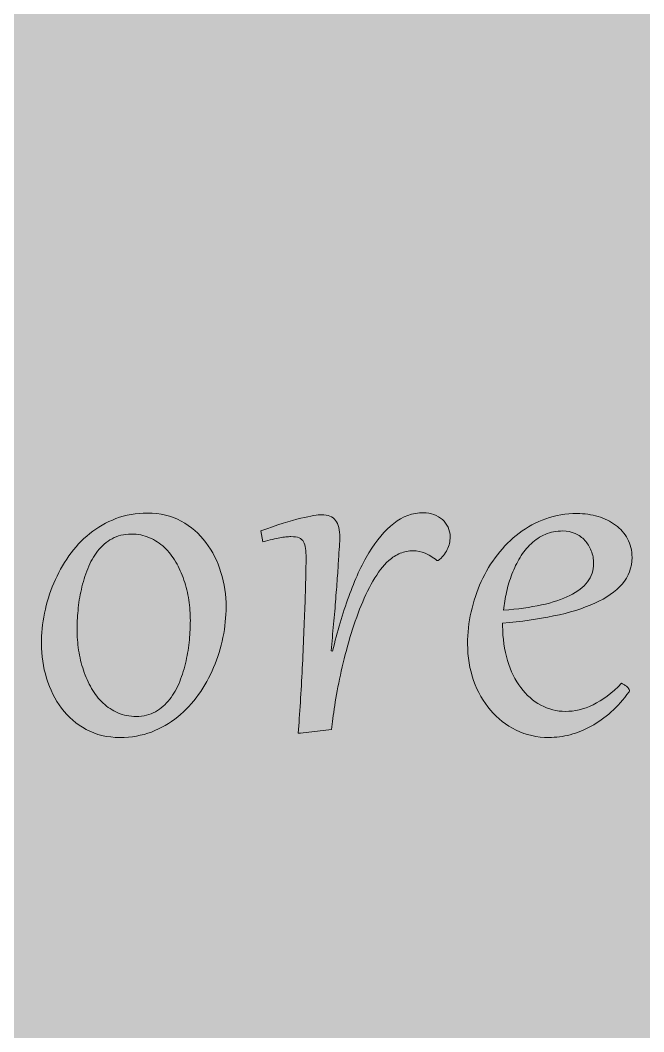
# Model space of a CAD drawing. Extents: x -4214 to -1795, y -2227 to -856.
# Drawn here: x -3522.3 to -3438.1, y -1678.1 to -1541.4 of the extents above; entities that cross this region are included whole.
import ezdxf

# ---------------------------------------------------------------- set-up
doc = ezdxf.new("R2010")
doc.units = 0
doc.header["$MEASUREMENT"] = 0
doc.layers.add('Layer 1', color=7, linetype='Continuous')

# ---------------------------------------------------------------- blocks, each defined once
blk = doc.blocks.new('block 14')
at = {"layer": 'Layer 1', "true_color": 0x2a3f49}
h = blk.add_hatch(color=149, dxfattribs=at)
h.dxf.hatch_style = 2
edge = h.paths.add_edge_path()
edge.add_spline(control_points=[(-3519.48, -1625.7), (-3519.48, -1624.34), (-3519.34, -1622.97), (-3519.06, -1621.57), (-3518.77, -1620.18), (-3518.36, -1618.83), (-3517.81, -1617.51), (-3517.26, -1616.21), (-3516.58, -1614.98), (-3515.76, -1613.83), (-3514.95, -1612.68), (-3514.02, -1611.68), (-3512.95, -1610.82), (-3511.89, -1609.96), (-3510.71, -1609.28), (-3509.41, -1608.79), (-3508.11, -1608.29), (-3506.69, -1608.04), (-3505.16, -1608.04), (-3503.44, -1608.04), (-3501.92, -1608.4), (-3500.6, -1609.13), (-3499.28, -1609.86), (-3498.16, -1610.81), (-3497.27, -1612), (-3496.36, -1613.19), (-3495.68, -1614.54), (-3495.22, -1616.06), (-3494.76, -1617.57), (-3494.53, -1619.12), (-3494.53, -1620.71), (-3494.53, -1622.07), (-3494.67, -1623.44), (-3494.95, -1624.84), (-3495.23, -1626.23), (-3495.65, -1627.59), (-3496.21, -1628.9), (-3496.76, -1630.2), (-3497.45, -1631.43), (-3498.26, -1632.58), (-3499.08, -1633.73), (-3500.01, -1634.73), (-3501.07, -1635.59), (-3502.13, -1636.45), (-3503.31, -1637.13), (-3504.62, -1637.63), (-3505.92, -1638.12), (-3507.33, -1638.37), (-3508.86, -1638.37), (-3510.58, -1638.37), (-3512.11, -1638.01), (-3513.43, -1637.28), (-3514.75, -1636.56), (-3515.86, -1635.6), (-3516.75, -1634.41), (-3517.64, -1633.22), (-3518.32, -1631.87), (-3518.78, -1630.35), (-3519.25, -1628.84), (-3519.48, -1627.29), (-3519.48, -1625.7)], knot_values=[0, 0, 0, 0, 1, 1, 1, 2, 2, 2, 3, 3, 3, 4, 4, 4, 5, 5, 5, 6, 6, 6, 7, 7, 7, 8, 8, 8, 9, 9, 9, 10, 10, 10, 11, 11, 11, 12, 12, 12, 13, 13, 13, 14, 14, 14, 15, 15, 15, 16, 16, 16, 17, 17, 17, 18, 18, 18, 19, 19, 19, 20, 20, 20, 20], degree=3, periodic=1)
edge = h.paths.add_edge_path()
edge.add_spline(control_points=[(-3514.67, -1623.79), (-3514.67, -1624.7), (-3514.59, -1625.63), (-3514.45, -1626.57), (-3514.31, -1627.51), (-3514.09, -1628.41), (-3513.8, -1629.28), (-3513.5, -1630.16), (-3513.14, -1630.97), (-3512.7, -1631.73), (-3512.27, -1632.49), (-3511.75, -1633.16), (-3511.15, -1633.72), (-3510.55, -1634.28), (-3509.88, -1634.72), (-3509.14, -1635.04), (-3508.39, -1635.37), (-3507.57, -1635.53), (-3506.67, -1635.53), (-3505.69, -1635.53), (-3504.83, -1635.32), (-3504.08, -1634.9), (-3503.34, -1634.47), (-3502.69, -1633.91), (-3502.15, -1633.21), (-3501.6, -1632.52), (-3501.15, -1631.72), (-3500.8, -1630.82), (-3500.45, -1629.92), (-3500.16, -1628.99), (-3499.94, -1628.03), (-3499.73, -1627.07), (-3499.58, -1626.12), (-3499.49, -1625.18), (-3499.4, -1624.24), (-3499.36, -1623.37), (-3499.36, -1622.58), (-3499.36, -1621.66), (-3499.43, -1620.72), (-3499.57, -1619.79), (-3499.71, -1618.86), (-3499.93, -1617.96), (-3500.22, -1617.09), (-3500.52, -1616.22), (-3500.89, -1615.42), (-3501.32, -1614.66), (-3501.76, -1613.9), (-3502.28, -1613.24), (-3502.87, -1612.68), (-3503.47, -1612.12), (-3504.14, -1611.68), (-3504.89, -1611.37), (-3505.63, -1611.04), (-3506.46, -1610.88), (-3507.35, -1610.88), (-3508.33, -1610.88), (-3509.2, -1611.09), (-3509.94, -1611.5), (-3510.69, -1611.92), (-3511.33, -1612.48), (-3511.88, -1613.18), (-3512.42, -1613.87), (-3512.87, -1614.67), (-3513.22, -1615.57), (-3513.58, -1616.47), (-3513.87, -1617.4), (-3514.08, -1618.35), (-3514.3, -1619.31), (-3514.45, -1620.25), (-3514.53, -1621.2), (-3514.62, -1622.15), (-3514.67, -1623.01), (-3514.67, -1623.79)], knot_values=[0, 0, 0, 0, 1, 1, 1, 2, 2, 2, 3, 3, 3, 4, 4, 4, 5, 5, 5, 6, 6, 6, 7, 7, 7, 8, 8, 8, 9, 9, 9, 10, 10, 10, 11, 11, 11, 12, 12, 12, 13, 13, 13, 14, 14, 14, 15, 15, 15, 16, 16, 16, 17, 17, 17, 18, 18, 18, 19, 19, 19, 20, 20, 20, 21, 21, 21, 22, 22, 22, 23, 23, 23, 24, 24, 24, 24], degree=3, periodic=1)
h = blk.add_hatch(color=149, dxfattribs=at)
h.dxf.hatch_style = 2
edge = h.paths.add_edge_path()
edge.add_spline(control_points=[(-3484.48, -1637.8), (-3484.48, -1637.8), (-3484.8, -1637.78), (-3484.8, -1637.78), (-3484.69, -1636.51), (-3484.59, -1635.12), (-3484.5, -1633.62), (-3484.41, -1632.11), (-3484.32, -1630.59), (-3484.24, -1629.03), (-3484.16, -1627.48), (-3484.09, -1625.95), (-3484.03, -1624.42), (-3483.97, -1622.9), (-3483.91, -1621.48), (-3483.86, -1620.16), (-3483.82, -1618.83), (-3483.79, -1617.65), (-3483.76, -1616.6), (-3483.74, -1615.55), (-3483.73, -1614.72), (-3483.73, -1614.12), (-3483.73, -1613.62), (-3483.75, -1613.2), (-3483.8, -1612.83), (-3483.84, -1612.47), (-3483.93, -1612.17), (-3484.07, -1611.93), (-3484.21, -1611.68), (-3484.41, -1611.51), (-3484.68, -1611.39), (-3484.95, -1611.28), (-3485.31, -1611.22), (-3485.77, -1611.22), (-3486, -1611.22), (-3486.23, -1611.24), (-3486.47, -1611.26), (-3486.72, -1611.29), (-3486.99, -1611.33), (-3487.28, -1611.38), (-3487.57, -1611.44), (-3487.91, -1611.51), (-3488.28, -1611.6), (-3488.65, -1611.68), (-3489.07, -1611.79), (-3489.56, -1611.91), (-3489.56, -1611.91), (-3489.86, -1610.46), (-3489.86, -1610.46), (-3487.63, -1609.65), (-3485.82, -1609.08), (-3484.44, -1608.75), (-3483.06, -1608.43), (-3482.12, -1608.26), (-3481.64, -1608.26), (-3480.75, -1608.26), (-3480.12, -1608.52), (-3479.74, -1609.04), (-3479.35, -1609.55), (-3479.16, -1610.32), (-3479.16, -1611.35), (-3479.16, -1611.44), (-3479.18, -1611.71), (-3479.2, -1612.17), (-3479.23, -1612.63), (-3479.27, -1613.22), (-3479.32, -1613.95), (-3479.36, -1614.68), (-3479.42, -1615.53), (-3479.48, -1616.5), (-3479.55, -1617.46), (-3479.63, -1618.5), (-3479.72, -1619.61), (-3479.8, -1620.72), (-3479.9, -1621.87), (-3480.01, -1623.07), (-3480.12, -1624.28), (-3480.23, -1625.48), (-3480.35, -1626.67), (-3480.35, -1626.67), (-3480.15, -1626.69), (-3480.15, -1626.69), (-3479.51, -1624.06), (-3478.78, -1621.61), (-3477.96, -1619.33), (-3477.15, -1617.05), (-3476.24, -1615.08), (-3475.23, -1613.4), (-3474.21, -1611.72), (-3473.1, -1610.4), (-3471.88, -1609.44), (-3470.67, -1608.48), (-3469.33, -1608), (-3467.89, -1608), (-3467.38, -1608), (-3466.9, -1608.08), (-3466.45, -1608.24), (-3466.01, -1608.4), (-3465.63, -1608.63), (-3465.31, -1608.92), (-3464.99, -1609.21), (-3464.73, -1609.55), (-3464.54, -1609.94), (-3464.36, -1610.34), (-3464.26, -1610.77), (-3464.26, -1611.24), (-3464.26, -1611.85), (-3464.39, -1612.43), (-3464.65, -1612.98), (-3464.92, -1613.54), (-3465.33, -1614.03), (-3465.89, -1614.46), (-3465.89, -1614.46), (-3466.05, -1614.46), (-3466.05, -1614.46), (-3466.62, -1614), (-3467.15, -1613.65), (-3467.66, -1613.45), (-3468.16, -1613.24), (-3468.69, -1613.14), (-3469.26, -1613.14), (-3469.86, -1613.14), (-3470.44, -1613.25), (-3471.01, -1613.48), (-3471.57, -1613.71), (-3472.09, -1614.03), (-3472.56, -1614.46), (-3473.32, -1615.16), (-3474.03, -1616.09), (-3474.69, -1617.23), (-3475.35, -1618.38), (-3475.95, -1619.65), (-3476.49, -1621.05), (-3477.04, -1622.44), (-3477.53, -1623.91), (-3477.96, -1625.45), (-3478.4, -1626.99), (-3478.78, -1628.49), (-3479.09, -1629.94), (-3479.41, -1631.4), (-3479.66, -1632.77), (-3479.86, -1634.05), (-3480.05, -1635.33), (-3480.19, -1636.41), (-3480.27, -1637.28), (-3480.27, -1637.28), (-3484.48, -1637.8), (-3484.48, -1637.8)], knot_values=[0, 0, 0, 0, 1, 1, 1, 2, 2, 2, 3, 3, 3, 4, 4, 4, 5, 5, 5, 6, 6, 6, 7, 7, 7, 8, 8, 8, 9, 9, 9, 10, 10, 10, 11, 11, 11, 12, 12, 12, 13, 13, 13, 14, 14, 14, 15, 15, 15, 16, 16, 16, 17, 17, 17, 18, 18, 18, 19, 19, 19, 20, 20, 20, 21, 21, 21, 22, 22, 22, 23, 23, 23, 24, 24, 24, 25, 25, 25, 26, 26, 26, 27, 27, 27, 28, 28, 28, 29, 29, 29, 30, 30, 30, 31, 31, 31, 32, 32, 32, 33, 33, 33, 34, 34, 34, 35, 35, 35, 36, 36, 36, 37, 37, 37, 38, 38, 38, 39, 39, 39, 40, 40, 40, 41, 41, 41, 42, 42, 42, 43, 43, 43, 44, 44, 44, 45, 45, 45, 46, 46, 46, 47, 47, 47, 48, 48, 48, 49, 49, 49, 49], degree=3, periodic=1)
h = blk.add_hatch(color=149, dxfattribs=at)
h.dxf.hatch_style = 2
edge = h.paths.add_edge_path()
edge.add_spline(control_points=[(-3441.1, -1631.04), (-3441.02, -1631.08), (-3440.92, -1631.14), (-3440.79, -1631.21), (-3440.66, -1631.28), (-3440.55, -1631.36), (-3440.44, -1631.45), (-3440.33, -1631.54), (-3440.24, -1631.63), (-3440.15, -1631.73), (-3440.07, -1631.83), (-3440.03, -1631.93), (-3440.03, -1632.02), (-3440.03, -1632.08), (-3440.05, -1632.13), (-3440.1, -1632.19), (-3440.85, -1633.23), (-3441.66, -1634.14), (-3442.52, -1634.92), (-3443.39, -1635.69), (-3444.29, -1636.33), (-3445.22, -1636.85), (-3446.15, -1637.36), (-3447.1, -1637.75), (-3448.07, -1638), (-3449.04, -1638.24), (-3449.99, -1638.37), (-3450.93, -1638.37), (-3452.54, -1638.37), (-3454.02, -1638.04), (-3455.36, -1637.38), (-3456.7, -1636.72), (-3457.86, -1635.82), (-3458.82, -1634.69), (-3459.79, -1633.54), (-3460.55, -1632.2), (-3461.09, -1630.67), (-3461.63, -1629.13), (-3461.91, -1627.48), (-3461.91, -1625.72), (-3461.91, -1624.29), (-3461.75, -1622.85), (-3461.43, -1621.41), (-3461.12, -1619.98), (-3460.66, -1618.6), (-3460.06, -1617.3), (-3459.47, -1616), (-3458.74, -1614.79), (-3457.88, -1613.67), (-3457.02, -1612.55), (-3456.04, -1611.58), (-3454.95, -1610.75), (-3453.85, -1609.92), (-3452.65, -1609.28), (-3451.34, -1608.81), (-3450.03, -1608.33), (-3448.63, -1608.1), (-3447.12, -1608.1), (-3446.13, -1608.1), (-3445.18, -1608.24), (-3444.28, -1608.5), (-3443.38, -1608.77), (-3442.6, -1609.16), (-3441.92, -1609.66), (-3441.24, -1610.17), (-3440.7, -1610.79), (-3440.3, -1611.52), (-3439.89, -1612.26), (-3439.69, -1613.1), (-3439.69, -1614.04), (-3439.69, -1615.41), (-3440.14, -1616.61), (-3441.03, -1617.63), (-3441.92, -1618.65), (-3443.16, -1619.51), (-3444.73, -1620.22), (-3446.3, -1620.93), (-3448.15, -1621.51), (-3450.28, -1621.95), (-3452.4, -1622.38), (-3454.7, -1622.71), (-3457.17, -1622.92), (-3457.17, -1622.92), (-3457.17, -1623.26), (-3457.17, -1623.26), (-3457.17, -1624.98), (-3456.95, -1626.56), (-3456.52, -1627.98), (-3456.08, -1629.4), (-3455.48, -1630.62), (-3454.71, -1631.63), (-3453.95, -1632.65), (-3453.05, -1633.44), (-3452.02, -1634), (-3450.98, -1634.56), (-3449.87, -1634.85), (-3448.67, -1634.85), (-3447.47, -1634.85), (-3446.23, -1634.55), (-3444.96, -1633.95), (-3443.69, -1633.35), (-3442.4, -1632.38), (-3441.1, -1631.04)], knot_values=[0, 0, 0, 0, 1, 1, 1, 2, 2, 2, 3, 3, 3, 4, 4, 4, 5, 5, 5, 6, 6, 6, 7, 7, 7, 8, 8, 8, 9, 9, 9, 10, 10, 10, 11, 11, 11, 12, 12, 12, 13, 13, 13, 14, 14, 14, 15, 15, 15, 16, 16, 16, 17, 17, 17, 18, 18, 18, 19, 19, 19, 20, 20, 20, 21, 21, 21, 22, 22, 22, 23, 23, 23, 24, 24, 24, 25, 25, 25, 26, 26, 26, 27, 27, 27, 28, 28, 28, 29, 29, 29, 30, 30, 30, 31, 31, 31, 32, 32, 32, 33, 33, 33, 34, 34, 34, 34], degree=3, periodic=1)
edge = h.paths.add_edge_path()
edge.add_spline(control_points=[(-3444.89, -1614.87), (-3444.89, -1614.25), (-3444.99, -1613.67), (-3445.2, -1613.14), (-3445.41, -1612.6), (-3445.7, -1612.13), (-3446.07, -1611.73), (-3446.44, -1611.34), (-3446.87, -1611.03), (-3447.39, -1610.8), (-3447.9, -1610.57), (-3448.45, -1610.46), (-3449.04, -1610.46), (-3449.91, -1610.46), (-3450.7, -1610.61), (-3451.41, -1610.92), (-3452.12, -1611.23), (-3452.76, -1611.65), (-3453.32, -1612.18), (-3453.89, -1612.71), (-3454.39, -1613.33), (-3454.82, -1614.03), (-3455.25, -1614.73), (-3455.61, -1615.49), (-3455.91, -1616.28), (-3456.22, -1617.07), (-3456.46, -1617.88), (-3456.65, -1618.71), (-3456.84, -1619.55), (-3456.97, -1620.36), (-3457.05, -1621.15), (-3455.15, -1621.02), (-3453.44, -1620.79), (-3451.93, -1620.46), (-3450.42, -1620.13), (-3449.14, -1619.71), (-3448.1, -1619.19), (-3447.06, -1618.67), (-3446.26, -1618.05), (-3445.71, -1617.34), (-3445.16, -1616.62), (-3444.89, -1615.79), (-3444.89, -1614.87)], knot_values=[0, 0, 0, 0, 1, 1, 1, 2, 2, 2, 3, 3, 3, 4, 4, 4, 5, 5, 5, 6, 6, 6, 7, 7, 7, 8, 8, 8, 9, 9, 9, 10, 10, 10, 11, 11, 11, 12, 12, 12, 13, 13, 13, 14, 14, 14, 14], degree=3, periodic=1)
at = {"layer": 'Layer 1', "lineweight": 0}
for points, knots in [([(-3519.48, -1625.7), (-3519.48, -1624.34), (-3519.34, -1622.97), (-3519.06, -1621.57), (-3518.77, -1620.18), (-3518.36, -1618.83), (-3517.81, -1617.51), (-3517.26, -1616.21), (-3516.58, -1614.98), (-3515.76, -1613.83), (-3514.95, -1612.68), (-3514.02, -1611.68), (-3512.95, -1610.82), (-3511.89, -1609.96), (-3510.71, -1609.28), (-3509.41, -1608.79), (-3508.11, -1608.29), (-3506.69, -1608.04), (-3505.16, -1608.04), (-3503.44, -1608.04), (-3501.92, -1608.4), (-3500.6, -1609.13), (-3499.28, -1609.86), (-3498.16, -1610.81), (-3497.27, -1612), (-3496.36, -1613.19), (-3495.68, -1614.54), (-3495.22, -1616.06), (-3494.76, -1617.57), (-3494.53, -1619.12), (-3494.53, -1620.71), (-3494.53, -1622.07), (-3494.67, -1623.44), (-3494.95, -1624.84), (-3495.23, -1626.23), (-3495.65, -1627.59), (-3496.21, -1628.9), (-3496.76, -1630.2), (-3497.45, -1631.43), (-3498.26, -1632.58), (-3499.08, -1633.73), (-3500.01, -1634.73), (-3501.07, -1635.59), (-3502.13, -1636.45), (-3503.31, -1637.13), (-3504.62, -1637.63), (-3505.92, -1638.12), (-3507.33, -1638.37), (-3508.86, -1638.37), (-3510.58, -1638.37), (-3512.11, -1638.01), (-3513.43, -1637.28), (-3514.75, -1636.56), (-3515.86, -1635.6), (-3516.75, -1634.41), (-3517.64, -1633.22), (-3518.32, -1631.87), (-3518.78, -1630.35), (-3519.25, -1628.84), (-3519.48, -1627.29), (-3519.48, -1625.7)], [0, 0, 0, 0, 1, 1, 1, 2, 2, 2, 3, 3, 3, 4, 4, 4, 5, 5, 5, 6, 6, 6, 7, 7, 7, 8, 8, 8, 9, 9, 9, 10, 10, 10, 11, 11, 11, 12, 12, 12, 13, 13, 13, 14, 14, 14, 15, 15, 15, 16, 16, 16, 17, 17, 17, 18, 18, 18, 19, 19, 19, 20, 20, 20, 20]), ([(-3484.48, -1637.8), (-3484.48, -1637.8), (-3484.8, -1637.78), (-3484.8, -1637.78), (-3484.69, -1636.51), (-3484.59, -1635.12), (-3484.5, -1633.62), (-3484.41, -1632.11), (-3484.32, -1630.59), (-3484.24, -1629.03), (-3484.16, -1627.48), (-3484.09, -1625.95), (-3484.03, -1624.42), (-3483.97, -1622.9), (-3483.91, -1621.48), (-3483.86, -1620.16), (-3483.82, -1618.83), (-3483.79, -1617.65), (-3483.76, -1616.6), (-3483.74, -1615.55), (-3483.73, -1614.72), (-3483.73, -1614.12), (-3483.73, -1613.62), (-3483.75, -1613.2), (-3483.8, -1612.83), (-3483.84, -1612.47), (-3483.93, -1612.17), (-3484.07, -1611.93), (-3484.21, -1611.68), (-3484.41, -1611.51), (-3484.68, -1611.39), (-3484.95, -1611.28), (-3485.31, -1611.22), (-3485.77, -1611.22), (-3486, -1611.22), (-3486.23, -1611.24), (-3486.47, -1611.26), (-3486.72, -1611.29), (-3486.99, -1611.33), (-3487.28, -1611.38), (-3487.57, -1611.44), (-3487.91, -1611.51), (-3488.28, -1611.6), (-3488.65, -1611.68), (-3489.07, -1611.79), (-3489.56, -1611.91), (-3489.56, -1611.91), (-3489.86, -1610.46), (-3489.86, -1610.46), (-3487.63, -1609.65), (-3485.82, -1609.08), (-3484.44, -1608.75), (-3483.06, -1608.43), (-3482.12, -1608.26), (-3481.64, -1608.26), (-3480.75, -1608.26), (-3480.12, -1608.52), (-3479.74, -1609.04), (-3479.35, -1609.55), (-3479.16, -1610.32), (-3479.16, -1611.35), (-3479.16, -1611.44), (-3479.18, -1611.71), (-3479.2, -1612.17), (-3479.23, -1612.63), (-3479.27, -1613.22), (-3479.32, -1613.95), (-3479.36, -1614.68), (-3479.42, -1615.53), (-3479.48, -1616.5), (-3479.55, -1617.46), (-3479.63, -1618.5), (-3479.72, -1619.61), (-3479.8, -1620.72), (-3479.9, -1621.87), (-3480.01, -1623.07), (-3480.12, -1624.28), (-3480.23, -1625.48), (-3480.35, -1626.67), (-3480.35, -1626.67), (-3480.15, -1626.69), (-3480.15, -1626.69), (-3479.51, -1624.06), (-3478.78, -1621.61), (-3477.96, -1619.33), (-3477.15, -1617.05), (-3476.24, -1615.08), (-3475.23, -1613.4), (-3474.21, -1611.72), (-3473.1, -1610.4), (-3471.88, -1609.44), (-3470.67, -1608.48), (-3469.33, -1608), (-3467.89, -1608), (-3467.38, -1608), (-3466.9, -1608.08), (-3466.45, -1608.24), (-3466.01, -1608.4), (-3465.63, -1608.63), (-3465.31, -1608.92), (-3464.99, -1609.21), (-3464.73, -1609.55), (-3464.54, -1609.94), (-3464.36, -1610.34), (-3464.26, -1610.77), (-3464.26, -1611.24), (-3464.26, -1611.85), (-3464.39, -1612.43), (-3464.65, -1612.98), (-3464.92, -1613.54), (-3465.33, -1614.03), (-3465.89, -1614.46), (-3465.89, -1614.46), (-3466.05, -1614.46), (-3466.05, -1614.46), (-3466.62, -1614), (-3467.15, -1613.65), (-3467.66, -1613.45), (-3468.16, -1613.24), (-3468.69, -1613.14), (-3469.26, -1613.14), (-3469.86, -1613.14), (-3470.44, -1613.25), (-3471.01, -1613.48), (-3471.57, -1613.71), (-3472.09, -1614.03), (-3472.56, -1614.46), (-3473.32, -1615.16), (-3474.03, -1616.09), (-3474.69, -1617.23), (-3475.35, -1618.38), (-3475.95, -1619.65), (-3476.49, -1621.05), (-3477.04, -1622.44), (-3477.53, -1623.91), (-3477.96, -1625.45), (-3478.4, -1626.99), (-3478.78, -1628.49), (-3479.09, -1629.94), (-3479.41, -1631.4), (-3479.66, -1632.77), (-3479.86, -1634.05), (-3480.05, -1635.33), (-3480.19, -1636.41), (-3480.27, -1637.28), (-3480.27, -1637.28), (-3484.48, -1637.8), (-3484.48, -1637.8)], [0, 0, 0, 0, 1, 1, 1, 2, 2, 2, 3, 3, 3, 4, 4, 4, 5, 5, 5, 6, 6, 6, 7, 7, 7, 8, 8, 8, 9, 9, 9, 10, 10, 10, 11, 11, 11, 12, 12, 12, 13, 13, 13, 14, 14, 14, 15, 15, 15, 16, 16, 16, 17, 17, 17, 18, 18, 18, 19, 19, 19, 20, 20, 20, 21, 21, 21, 22, 22, 22, 23, 23, 23, 24, 24, 24, 25, 25, 25, 26, 26, 26, 27, 27, 27, 28, 28, 28, 29, 29, 29, 30, 30, 30, 31, 31, 31, 32, 32, 32, 33, 33, 33, 34, 34, 34, 35, 35, 35, 36, 36, 36, 37, 37, 37, 38, 38, 38, 39, 39, 39, 40, 40, 40, 41, 41, 41, 42, 42, 42, 43, 43, 43, 44, 44, 44, 45, 45, 45, 46, 46, 46, 47, 47, 47, 48, 48, 48, 49, 49, 49, 49]), ([(-3441.1, -1631.04), (-3441.02, -1631.08), (-3440.92, -1631.14), (-3440.79, -1631.21), (-3440.66, -1631.28), (-3440.55, -1631.36), (-3440.44, -1631.45), (-3440.33, -1631.54), (-3440.24, -1631.63), (-3440.15, -1631.73), (-3440.07, -1631.83), (-3440.03, -1631.93), (-3440.03, -1632.02), (-3440.03, -1632.08), (-3440.05, -1632.13), (-3440.1, -1632.19), (-3440.85, -1633.23), (-3441.66, -1634.14), (-3442.52, -1634.92), (-3443.39, -1635.69), (-3444.29, -1636.33), (-3445.22, -1636.85), (-3446.15, -1637.36), (-3447.1, -1637.75), (-3448.07, -1638), (-3449.04, -1638.24), (-3449.99, -1638.37), (-3450.93, -1638.37), (-3452.54, -1638.37), (-3454.02, -1638.04), (-3455.36, -1637.38), (-3456.7, -1636.72), (-3457.86, -1635.82), (-3458.82, -1634.69), (-3459.79, -1633.54), (-3460.55, -1632.2), (-3461.09, -1630.67), (-3461.63, -1629.13), (-3461.91, -1627.48), (-3461.91, -1625.72), (-3461.91, -1624.29), (-3461.75, -1622.85), (-3461.43, -1621.41), (-3461.12, -1619.98), (-3460.66, -1618.6), (-3460.06, -1617.3), (-3459.47, -1616), (-3458.74, -1614.79), (-3457.88, -1613.67), (-3457.02, -1612.55), (-3456.04, -1611.58), (-3454.95, -1610.75), (-3453.85, -1609.92), (-3452.65, -1609.28), (-3451.34, -1608.81), (-3450.03, -1608.33), (-3448.63, -1608.1), (-3447.12, -1608.1), (-3446.13, -1608.1), (-3445.18, -1608.24), (-3444.28, -1608.5), (-3443.38, -1608.77), (-3442.6, -1609.16), (-3441.92, -1609.66), (-3441.24, -1610.17), (-3440.7, -1610.79), (-3440.3, -1611.52), (-3439.89, -1612.26), (-3439.69, -1613.1), (-3439.69, -1614.04), (-3439.69, -1615.41), (-3440.14, -1616.61), (-3441.03, -1617.63), (-3441.92, -1618.65), (-3443.16, -1619.51), (-3444.73, -1620.22), (-3446.3, -1620.93), (-3448.15, -1621.51), (-3450.28, -1621.95), (-3452.4, -1622.38), (-3454.7, -1622.71), (-3457.17, -1622.92), (-3457.17, -1622.92), (-3457.17, -1623.26), (-3457.17, -1623.26), (-3457.17, -1624.98), (-3456.95, -1626.56), (-3456.52, -1627.98), (-3456.08, -1629.4), (-3455.48, -1630.62), (-3454.71, -1631.63), (-3453.95, -1632.65), (-3453.05, -1633.44), (-3452.02, -1634), (-3450.98, -1634.56), (-3449.87, -1634.85), (-3448.67, -1634.85), (-3447.47, -1634.85), (-3446.23, -1634.55), (-3444.96, -1633.95), (-3443.69, -1633.35), (-3442.4, -1632.38), (-3441.1, -1631.04)], [0, 0, 0, 0, 1, 1, 1, 2, 2, 2, 3, 3, 3, 4, 4, 4, 5, 5, 5, 6, 6, 6, 7, 7, 7, 8, 8, 8, 9, 9, 9, 10, 10, 10, 11, 11, 11, 12, 12, 12, 13, 13, 13, 14, 14, 14, 15, 15, 15, 16, 16, 16, 17, 17, 17, 18, 18, 18, 19, 19, 19, 20, 20, 20, 21, 21, 21, 22, 22, 22, 23, 23, 23, 24, 24, 24, 25, 25, 25, 26, 26, 26, 27, 27, 27, 28, 28, 28, 29, 29, 29, 30, 30, 30, 31, 31, 31, 32, 32, 32, 33, 33, 33, 34, 34, 34, 34]), ([(-3444.89, -1614.87), (-3444.89, -1614.25), (-3444.99, -1613.67), (-3445.2, -1613.14), (-3445.41, -1612.6), (-3445.7, -1612.13), (-3446.07, -1611.73), (-3446.44, -1611.34), (-3446.87, -1611.03), (-3447.39, -1610.8), (-3447.9, -1610.57), (-3448.45, -1610.46), (-3449.04, -1610.46), (-3449.91, -1610.46), (-3450.7, -1610.61), (-3451.41, -1610.92), (-3452.12, -1611.23), (-3452.76, -1611.65), (-3453.32, -1612.18), (-3453.89, -1612.71), (-3454.39, -1613.33), (-3454.82, -1614.03), (-3455.25, -1614.73), (-3455.61, -1615.49), (-3455.91, -1616.28), (-3456.22, -1617.07), (-3456.46, -1617.88), (-3456.65, -1618.71), (-3456.84, -1619.55), (-3456.97, -1620.36), (-3457.05, -1621.15), (-3455.15, -1621.02), (-3453.44, -1620.79), (-3451.93, -1620.46), (-3450.42, -1620.13), (-3449.14, -1619.71), (-3448.1, -1619.19), (-3447.06, -1618.67), (-3446.26, -1618.05), (-3445.71, -1617.34), (-3445.16, -1616.62), (-3444.89, -1615.79), (-3444.89, -1614.87)], [0, 0, 0, 0, 1, 1, 1, 2, 2, 2, 3, 3, 3, 4, 4, 4, 5, 5, 5, 6, 6, 6, 7, 7, 7, 8, 8, 8, 9, 9, 9, 10, 10, 10, 11, 11, 11, 12, 12, 12, 13, 13, 13, 14, 14, 14, 14]), ([(-3514.67, -1623.79), (-3514.67, -1624.7), (-3514.59, -1625.63), (-3514.45, -1626.57), (-3514.31, -1627.51), (-3514.09, -1628.41), (-3513.8, -1629.28), (-3513.5, -1630.16), (-3513.14, -1630.97), (-3512.7, -1631.73), (-3512.27, -1632.49), (-3511.75, -1633.16), (-3511.15, -1633.72), (-3510.55, -1634.28), (-3509.88, -1634.72), (-3509.14, -1635.04), (-3508.39, -1635.37), (-3507.57, -1635.53), (-3506.67, -1635.53), (-3505.69, -1635.53), (-3504.83, -1635.32), (-3504.08, -1634.9), (-3503.34, -1634.47), (-3502.69, -1633.91), (-3502.15, -1633.21), (-3501.6, -1632.52), (-3501.15, -1631.72), (-3500.8, -1630.82), (-3500.45, -1629.92), (-3500.16, -1628.99), (-3499.94, -1628.03), (-3499.73, -1627.07), (-3499.58, -1626.12), (-3499.49, -1625.18), (-3499.4, -1624.24), (-3499.36, -1623.37), (-3499.36, -1622.58), (-3499.36, -1621.66), (-3499.43, -1620.72), (-3499.57, -1619.79), (-3499.71, -1618.86), (-3499.93, -1617.96), (-3500.22, -1617.09), (-3500.52, -1616.22), (-3500.89, -1615.42), (-3501.32, -1614.66), (-3501.76, -1613.9), (-3502.28, -1613.24), (-3502.87, -1612.68), (-3503.47, -1612.12), (-3504.14, -1611.68), (-3504.89, -1611.37), (-3505.63, -1611.04), (-3506.46, -1610.88), (-3507.35, -1610.88), (-3508.33, -1610.88), (-3509.2, -1611.09), (-3509.94, -1611.5), (-3510.69, -1611.92), (-3511.33, -1612.48), (-3511.88, -1613.18), (-3512.42, -1613.87), (-3512.87, -1614.67), (-3513.22, -1615.57), (-3513.58, -1616.47), (-3513.87, -1617.4), (-3514.08, -1618.35), (-3514.3, -1619.31), (-3514.45, -1620.25), (-3514.53, -1621.2), (-3514.62, -1622.15), (-3514.67, -1623.01), (-3514.67, -1623.79)], [0, 0, 0, 0, 1, 1, 1, 2, 2, 2, 3, 3, 3, 4, 4, 4, 5, 5, 5, 6, 6, 6, 7, 7, 7, 8, 8, 8, 9, 9, 9, 10, 10, 10, 11, 11, 11, 12, 12, 12, 13, 13, 13, 14, 14, 14, 15, 15, 15, 16, 16, 16, 17, 17, 17, 18, 18, 18, 19, 19, 19, 20, 20, 20, 21, 21, 21, 22, 22, 22, 23, 23, 23, 24, 24, 24, 24])]:
    blk.add_open_spline(points, degree=3, knots=knots, dxfattribs=at)
blk = doc.blocks.new('block 13')
at = {"layer": 'Layer 1'}
blk.add_blockref('block 14', (0, 0), dxfattribs=at)
blk = doc.blocks.new('block 3')
at = {"layer": 'Layer 1'}
blk.add_blockref('block 13', (0, 0), dxfattribs=at)
blk = doc.blocks.new('block 2')
at = {"layer": 'Layer 1', "true_color": 0xd1f7fe}
h = blk.add_hatch(color=7, dxfattribs=at)
h.dxf.hatch_style = 2
edge = h.paths.add_edge_path()
edge.add_spline(control_points=[(-1794.66, -1541.43), (-1798.65, -1538.41), (-1802.26, -1532.96), (-1802.26, -1532.96), (-1818.61, -1510.46), (-1812.96, -1476.79), (-1816.44, -1444.45), (-1820.97, -1402.43), (-1845.85, -1390.9), (-1845.85, -1390.9), (-1804.05, -1322.51), (-1892.29, -1300.54), (-1892.29, -1235.18), (-1892.29, -1185.07), (-1862.63, -1142.36), (-1862.63, -1091.81), (-1862.63, -1048.7), (-1902.17, -1036.97), (-1902.17, -1036.97), (-1867.4, -1000.37), (-1890.03, -934.19), (-1946.84, -934.19), (-2005.1, -934.19), (-2041.37, -964.4), (-2090.14, -964.4), (-2164.56, -964.4), (-2207.8, -887.5), (-2269.21, -938.66), (-2361.65, -869.93), (-2476.86, -966.12), (-2551.28, -966.12), (-2625.69, -966.12), (-2641.59, -875.56), (-2696.26, -901.1), (-2661.19, -910.16), (-2669.29, -950.94), (-2696.64, -950.94), (-2728.63, -950.94), (-2744.91, -917.99), (-2781.11, -917.99), (-2815.61, -917.99), (-2899.41, -972.27), (-2996.85, -864.27), (-2996.85, -864.27), (-2999.69, -861.05), (-3004.23, -855.72), (-3008.77, -861.05), (-3011.6, -864.27), (-3011.6, -864.27), (-3109.05, -972.27), (-3192.84, -917.99), (-3227.35, -917.99), (-3263.55, -917.99), (-3279.83, -950.94), (-3311.82, -950.94), (-3339.17, -950.94), (-3347.26, -910.16), (-3312.19, -901.1), (-3366.87, -875.56), (-3382.76, -966.12), (-3457.18, -966.12), (-3531.59, -966.12), (-3646.8, -869.93), (-3739.25, -938.66), (-3800.66, -887.5), (-3843.9, -964.4), (-3918.32, -964.4), (-3967.09, -964.4), (-4003.36, -934.19), (-4061.61, -934.19), (-4118.43, -934.19), (-4141.05, -1000.37), (-4106.29, -1036.97), (-4106.29, -1036.97), (-4145.83, -1048.7), (-4145.83, -1091.81), (-4145.83, -1142.36), (-4116.17, -1185.07), (-4116.17, -1235.18), (-4116.17, -1300.54), (-4204.41, -1322.51), (-4162.6, -1390.9), (-4162.6, -1390.9), (-4187.49, -1402.43), (-4192.02, -1444.45), (-4195.5, -1476.79), (-4189.85, -1510.46), (-4206.19, -1532.96), (-4206.19, -1532.96), (-4209.85, -1538.25), (-4213.8, -1541.43), (-4209.78, -1544.99), (-4206.19, -1549.9), (-4206.19, -1549.9), (-4189.85, -1572.4), (-4195.5, -1606.08), (-4192.02, -1638.41), (-4187.49, -1680.43), (-4162.6, -1691.96), (-4162.6, -1691.96), (-4204.41, -1760.35), (-4116.17, -1782.32), (-4116.17, -1847.68), (-4116.17, -1897.79), (-4145.83, -1940.5), (-4145.83, -1991.05), (-4145.83, -2034.16), (-4106.29, -2045.89), (-4106.29, -2045.89), (-4141.05, -2082.49), (-4118.43, -2148.67), (-4061.61, -2148.67), (-4003.36, -2148.67), (-3967.09, -2118.46), (-3918.32, -2118.46), (-3843.9, -2118.46), (-3800.66, -2195.36), (-3739.25, -2144.21), (-3646.8, -2212.93), (-3531.59, -2116.74), (-3457.18, -2116.74), (-3382.76, -2116.74), (-3366.87, -2207.3), (-3312.19, -2181.76), (-3347.26, -2172.7), (-3339.17, -2131.92), (-3311.82, -2131.92), (-3279.83, -2131.92), (-3263.55, -2164.87), (-3227.35, -2164.87), (-3192.84, -2164.87), (-3109.05, -2110.59), (-3011.6, -2218.59), (-3011.6, -2218.59), (-3008.77, -2221.81), (-3004.23, -2227.14), (-2999.69, -2221.81), (-2996.85, -2218.59), (-2996.85, -2218.59), (-2899.41, -2110.59), (-2815.61, -2164.87), (-2781.11, -2164.87), (-2744.91, -2164.87), (-2728.63, -2131.92), (-2696.64, -2131.92), (-2669.29, -2131.92), (-2661.19, -2172.7), (-2696.26, -2181.76), (-2641.59, -2207.3), (-2625.69, -2116.74), (-2551.28, -2116.74), (-2476.86, -2116.74), (-2361.65, -2212.93), (-2269.21, -2144.21), (-2207.8, -2195.36), (-2164.56, -2118.46), (-2090.14, -2118.46), (-2041.37, -2118.46), (-2005.1, -2148.67), (-1946.84, -2148.67), (-1890.03, -2148.67), (-1867.4, -2082.49), (-1902.17, -2045.89), (-1902.17, -2045.89), (-1862.63, -2034.16), (-1862.63, -1991.05), (-1862.63, -1940.5), (-1892.29, -1897.79), (-1892.29, -1847.68), (-1892.29, -1782.32), (-1804.05, -1760.35), (-1845.85, -1691.96), (-1845.85, -1691.96), (-1820.97, -1680.43), (-1816.44, -1638.41), (-1812.96, -1606.08), (-1818.61, -1572.4), (-1802.26, -1549.9), (-1802.26, -1549.9), (-1799.12, -1544.75), (-1794.66, -1541.43)], knot_values=[0, 0, 0, 0, 1, 1, 1, 2, 2, 2, 3, 3, 3, 4, 4, 4, 5, 5, 5, 6, 6, 6, 7, 7, 7, 8, 8, 8, 9, 9, 9, 10, 10, 10, 11, 11, 11, 12, 12, 12, 13, 13, 13, 14, 14, 14, 15, 15, 15, 16, 16, 16, 17, 17, 17, 18, 18, 18, 19, 19, 19, 20, 20, 20, 21, 21, 21, 22, 22, 22, 23, 23, 23, 24, 24, 24, 25, 25, 25, 26, 26, 26, 27, 27, 27, 28, 28, 28, 29, 29, 29, 30, 30, 30, 31, 31, 31, 32, 32, 32, 33, 33, 33, 34, 34, 34, 35, 35, 35, 36, 36, 36, 37, 37, 37, 38, 38, 38, 39, 39, 39, 40, 40, 40, 41, 41, 41, 42, 42, 42, 43, 43, 43, 44, 44, 44, 45, 45, 45, 46, 46, 46, 47, 47, 47, 48, 48, 48, 49, 49, 49, 50, 50, 50, 51, 51, 51, 52, 52, 52, 53, 53, 53, 54, 54, 54, 55, 55, 55, 56, 56, 56, 57, 57, 57, 58, 58, 58, 59, 59, 59, 60, 60, 60, 60], degree=3, periodic=1)
at = {"layer": 'Layer 1', "lineweight": 0}
blk.add_open_spline([(-1794.66, -1541.43), (-1798.65, -1538.41), (-1802.26, -1532.96), (-1802.26, -1532.96), (-1818.61, -1510.46), (-1812.96, -1476.79), (-1816.44, -1444.45), (-1820.97, -1402.43), (-1845.85, -1390.9), (-1845.85, -1390.9), (-1804.05, -1322.51), (-1892.29, -1300.54), (-1892.29, -1235.18), (-1892.29, -1185.07), (-1862.63, -1142.36), (-1862.63, -1091.81), (-1862.63, -1048.7), (-1902.17, -1036.97), (-1902.17, -1036.97), (-1867.4, -1000.37), (-1890.03, -934.19), (-1946.84, -934.19), (-2005.1, -934.19), (-2041.37, -964.4), (-2090.14, -964.4), (-2164.56, -964.4), (-2207.8, -887.5), (-2269.21, -938.66), (-2361.65, -869.93), (-2476.86, -966.12), (-2551.28, -966.12), (-2625.69, -966.12), (-2641.59, -875.56), (-2696.26, -901.1), (-2661.19, -910.16), (-2669.29, -950.94), (-2696.64, -950.94), (-2728.63, -950.94), (-2744.91, -917.99), (-2781.11, -917.99), (-2815.61, -917.99), (-2899.41, -972.27), (-2996.85, -864.27), (-2996.85, -864.27), (-2999.69, -861.05), (-3004.23, -855.72), (-3008.77, -861.05), (-3011.6, -864.27), (-3011.6, -864.27), (-3109.05, -972.27), (-3192.84, -917.99), (-3227.35, -917.99), (-3263.55, -917.99), (-3279.83, -950.94), (-3311.82, -950.94), (-3339.17, -950.94), (-3347.26, -910.16), (-3312.19, -901.1), (-3366.87, -875.56), (-3382.76, -966.12), (-3457.18, -966.12), (-3531.59, -966.12), (-3646.8, -869.93), (-3739.25, -938.66), (-3800.66, -887.5), (-3843.9, -964.4), (-3918.32, -964.4), (-3967.09, -964.4), (-4003.36, -934.19), (-4061.61, -934.19), (-4118.43, -934.19), (-4141.05, -1000.37), (-4106.29, -1036.97), (-4106.29, -1036.97), (-4145.83, -1048.7), (-4145.83, -1091.81), (-4145.83, -1142.36), (-4116.17, -1185.07), (-4116.17, -1235.18), (-4116.17, -1300.54), (-4204.41, -1322.51), (-4162.6, -1390.9), (-4162.6, -1390.9), (-4187.49, -1402.43), (-4192.02, -1444.45), (-4195.5, -1476.79), (-4189.85, -1510.46), (-4206.19, -1532.96), (-4206.19, -1532.96), (-4209.85, -1538.25), (-4213.8, -1541.43), (-4209.78, -1544.99), (-4206.19, -1549.9), (-4206.19, -1549.9), (-4189.85, -1572.4), (-4195.5, -1606.08), (-4192.02, -1638.41), (-4187.49, -1680.43), (-4162.6, -1691.96), (-4162.6, -1691.96), (-4204.41, -1760.35), (-4116.17, -1782.32), (-4116.17, -1847.68), (-4116.17, -1897.79), (-4145.83, -1940.5), (-4145.83, -1991.05), (-4145.83, -2034.16), (-4106.29, -2045.89), (-4106.29, -2045.89), (-4141.05, -2082.49), (-4118.43, -2148.67), (-4061.61, -2148.67), (-4003.36, -2148.67), (-3967.09, -2118.46), (-3918.32, -2118.46), (-3843.9, -2118.46), (-3800.66, -2195.36), (-3739.25, -2144.21), (-3646.8, -2212.93), (-3531.59, -2116.74), (-3457.18, -2116.74), (-3382.76, -2116.74), (-3366.87, -2207.3), (-3312.19, -2181.76), (-3347.26, -2172.7), (-3339.17, -2131.92), (-3311.82, -2131.92), (-3279.83, -2131.92), (-3263.55, -2164.87), (-3227.35, -2164.87), (-3192.84, -2164.87), (-3109.05, -2110.59), (-3011.6, -2218.59), (-3011.6, -2218.59), (-3008.77, -2221.81), (-3004.23, -2227.14), (-2999.69, -2221.81), (-2996.85, -2218.59), (-2996.85, -2218.59), (-2899.41, -2110.59), (-2815.61, -2164.87), (-2781.11, -2164.87), (-2744.91, -2164.87), (-2728.63, -2131.92), (-2696.64, -2131.92), (-2669.29, -2131.92), (-2661.19, -2172.7), (-2696.26, -2181.76), (-2641.59, -2207.3), (-2625.69, -2116.74), (-2551.28, -2116.74), (-2476.86, -2116.74), (-2361.65, -2212.93), (-2269.21, -2144.21), (-2207.8, -2195.36), (-2164.56, -2118.46), (-2090.14, -2118.46), (-2041.37, -2118.46), (-2005.1, -2148.67), (-1946.84, -2148.67), (-1890.03, -2148.67), (-1867.4, -2082.49), (-1902.17, -2045.89), (-1902.17, -2045.89), (-1862.63, -2034.16), (-1862.63, -1991.05), (-1862.63, -1940.5), (-1892.29, -1897.79), (-1892.29, -1847.68), (-1892.29, -1782.32), (-1804.05, -1760.35), (-1845.85, -1691.96), (-1845.85, -1691.96), (-1820.97, -1680.43), (-1816.44, -1638.41), (-1812.96, -1606.08), (-1818.61, -1572.4), (-1802.26, -1549.9), (-1802.26, -1549.9), (-1799.12, -1544.75), (-1794.66, -1541.43)], degree=3, knots=[0, 0, 0, 0, 1, 1, 1, 2, 2, 2, 3, 3, 3, 4, 4, 4, 5, 5, 5, 6, 6, 6, 7, 7, 7, 8, 8, 8, 9, 9, 9, 10, 10, 10, 11, 11, 11, 12, 12, 12, 13, 13, 13, 14, 14, 14, 15, 15, 15, 16, 16, 16, 17, 17, 17, 18, 18, 18, 19, 19, 19, 20, 20, 20, 21, 21, 21, 22, 22, 22, 23, 23, 23, 24, 24, 24, 25, 25, 25, 26, 26, 26, 27, 27, 27, 28, 28, 28, 29, 29, 29, 30, 30, 30, 31, 31, 31, 32, 32, 32, 33, 33, 33, 34, 34, 34, 35, 35, 35, 36, 36, 36, 37, 37, 37, 38, 38, 38, 39, 39, 39, 40, 40, 40, 41, 41, 41, 42, 42, 42, 43, 43, 43, 44, 44, 44, 45, 45, 45, 46, 46, 46, 47, 47, 47, 48, 48, 48, 49, 49, 49, 50, 50, 50, 51, 51, 51, 52, 52, 52, 53, 53, 53, 54, 54, 54, 55, 55, 55, 56, 56, 56, 57, 57, 57, 58, 58, 58, 59, 59, 59, 60, 60, 60, 60], dxfattribs=at)
at = {"layer": 'Layer 1'}
blk.add_blockref('block 3', (0, 0), dxfattribs=at)

msp = doc.modelspace()

# ---------------------------------------------------------------- block references
at = {"layer": 'Layer 1'}
msp.add_blockref('block 2', (0, 0), dxfattribs=at)

doc.saveas('drawing.dxf')
